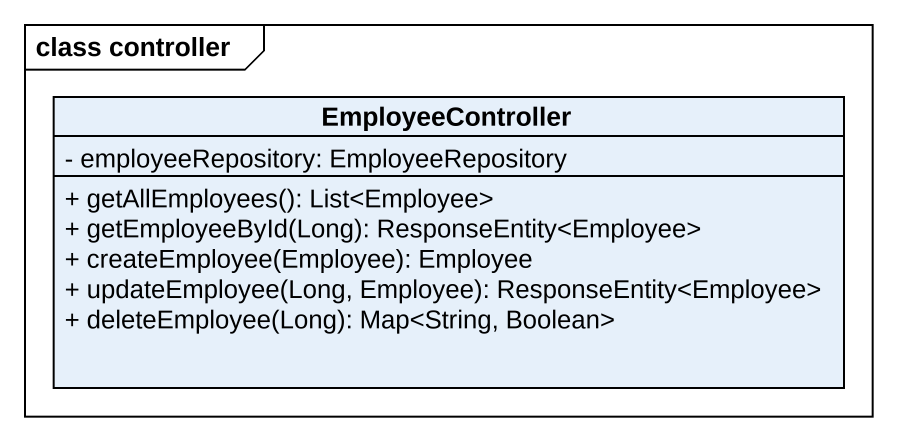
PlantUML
@startuml
mainframe class controller
hide circle
hide empty members
skinparam classAttributeIconSize 0
class EmployeeController {
  - employeeRepository: EmployeeRepository
  + getAllEmployees(): List<Employee>
  + getEmployeeById(Long): ResponseEntity<Employee>
  + createEmployee(Employee): Employee
  + updateEmployee(Long, Employee): ResponseEntity<Employee>
  + deleteEmployee(Long): Map<String, Boolean>
}
@enduml
